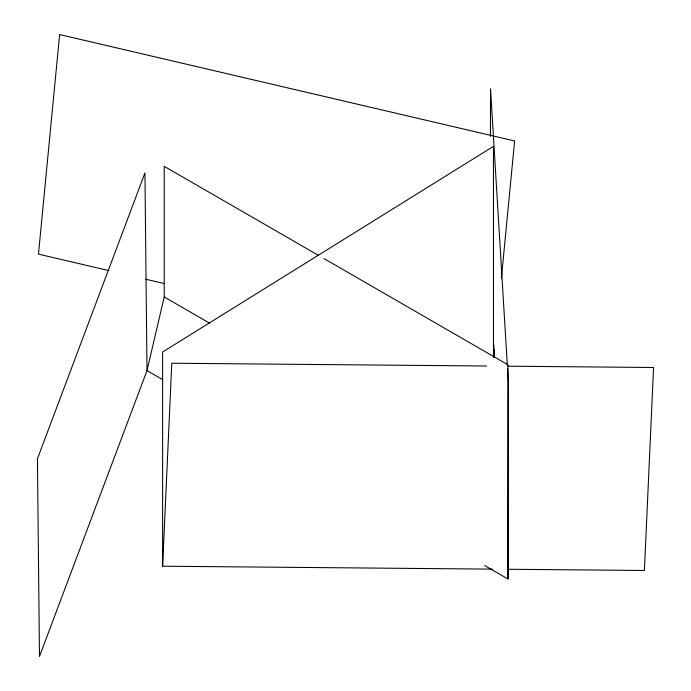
<?xml version="1.0" encoding="UTF-8"?>
<svg xmlns="http://www.w3.org/2000/svg" width="691" height="691" viewBox="0 0 691 691"><rect width="100%" height="100%" fill="white"/><g stroke="black" fill="none" stroke-linecap="round" stroke-linejoin="round"><path stroke-width="1.04" d="M490.455 136.3L490.532 88.811L507.332 365.176M492.433 569.125L162.618 566.205L171.783 363.224L486.507 366.014M493.771 357.342L494.497 349.845M501.407 278.076L514.622 140.964L59.633 34.55L38.471 254.141L108.876 270.604M318.352 255.325L164.225 166.341L164.225 296.975L146.993 370.583L39.482 656.45L37.435 458.824L144.946 172.957L146.993 370.583L162.67 379.635M508.058 366.204L653.565 367.491L644.401 570.472L507.522 569.263M145.654 279.207L164.562 283.63M323.958 258.564L507.98 364.805L507.98 578.998L484.676 565.54M164.225 296.975L209.684 323.215M507.522 368.407L508.317 381.501L507.98 578.998L507.522 571.466M493.728 344.42L494.514 357.325M493.46 357.325L493.46 146.362L162.618 352.021L162.618 566.205"/></g></svg>
